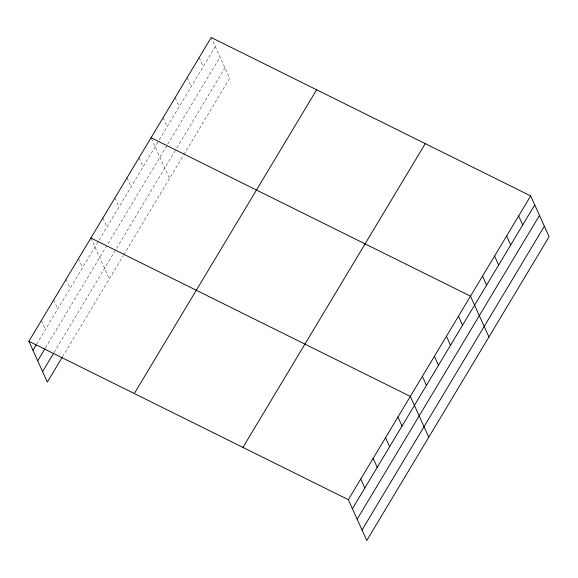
<?xml version="1.0" encoding="UTF-8"?>
<svg xmlns="http://www.w3.org/2000/svg" width="578" height="578" viewBox="0 0 578 578"><rect width="100%" height="100%" fill="white"/><g stroke="black" fill="none" stroke-linecap="round" stroke-linejoin="round"><path stroke-width="0.43" stroke-dasharray="2.89 2.17" d="M36.645 344.177L158.834 140.613M159.297 139.84L215.298 46.536M45.518 347.783L167.273 144.934M167.736 144.16L220.037 57.027M54.072 352.472L115.687 249.812M116.612 248.273L175.857 149.572M176.781 148.026L224.914 67.836M62.482 356.843L123.201 255.678M123.663 254.905L183.371 155.431M183.833 154.658L229.654 78.326L211.223 37.512M199.193 57.562L203.268 66.586M187.156 77.611L191.231 86.635M175.127 97.66L179.194 106.684M163.09 117.71L167.165 126.727M151.429 138.576L169.484 178.566M139.023 157.808L143.098 166.825M126.994 177.851L131.062 186.875M114.957 197.9L119.032 206.924M102.927 217.949L106.995 226.973M90.891 237.999L109.314 278.806M78.492 258.655L82.567 267.679M66.094 279.311L70.169 288.335M53.696 299.968L57.771 308.992M41.298 320.624L45.373 329.648"/><path stroke-width="0.87" d="M28.9 341.28L211.223 37.512L530.676 195.913L549.1 236.72L366.777 540.488L348.346 499.674L28.9 341.28L47.324 382.087L62.019 357.609M32.975 350.304L36.19 344.943M37.707 360.788L45.055 348.548M42.591 371.596L53.61 353.237M134.32 393.553L316.643 89.785M242.933 447.408L425.256 143.64M348.346 499.674L530.676 195.913M352.421 508.698L534.744 204.93M357.161 519.189L539.484 215.421M362.038 529.997L544.36 226.229M151.06 137.759L470.506 296.153L488.93 336.967M90.891 237.999L410.337 396.4L428.768 437.206M518.639 215.962L522.714 224.979M506.61 236.012L510.677 245.029M494.573 256.054L498.648 265.078M482.543 276.103L486.611 285.127M458.477 316.202L462.545 325.226M446.44 336.252L450.515 345.276M434.403 356.301L438.478 365.325M422.374 376.35L426.448 385.367M397.939 417.056L402.013 426.073M385.54 437.712L389.615 446.729M373.142 458.361L377.217 467.385M360.744 479.018L364.819 488.042"/></g></svg>
